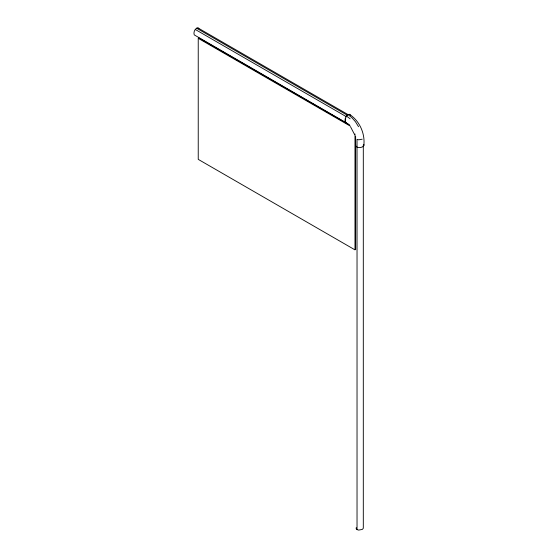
<?xml version="1.0" encoding="UTF-8"?>
<svg xmlns="http://www.w3.org/2000/svg" width="558" height="558" viewBox="0 0 558 558"><rect width="100%" height="100%" fill="white"/><g stroke="black" fill="none" stroke-linecap="round" stroke-linejoin="round"><path stroke-width="0.84" d="M355.627 249.496L355.627 136.222M356.248 527.589L356.164 528.677L357.029 529.598L358.627 530.1L362.198 529.458L363.216 528.489L363.307 527.401L363.307 144.941M363.802 145.617C365.302 133.669 359.61 120.821 349.392 114.306L347.913 114.627C345.695 116.28 344.377 119.356 345.353 122.042L346.692 123.088L194.254 34.896C193.368 32.469 194.561 29.686 196.562 28.193L197.902 27.9L347.885 114.495M345.716 118.763L345.353 120.758L345.716 122.342M362.198 139.2L358.627 139.835L357.029 139.333L357.029 529.598M196.562 28.193L347.285 115.213M195.23 29.441L346.692 116.887M198.878 37.944L349.601 124.964M350.459 126.206L198.236 38.314L198.236 159.365L354.986 249.865L354.986 134.004M347.913 114.627L351.735 117.508L355.411 121.672L358.564 126.736M346.434 116.008L350.159 118.819M346.434 122.865L348.834 124.671M349.392 114.306L350.473 115.129M197.902 27.9L198.878 28.646M350.64 127.008L354.595 134.59M355.676 144.689L355.704 145.938A4.22 2.413 -3.6 0 0 360.838 147.424A4.157 2.372 -3.6 0 0 363.802 144.382"/></g></svg>
